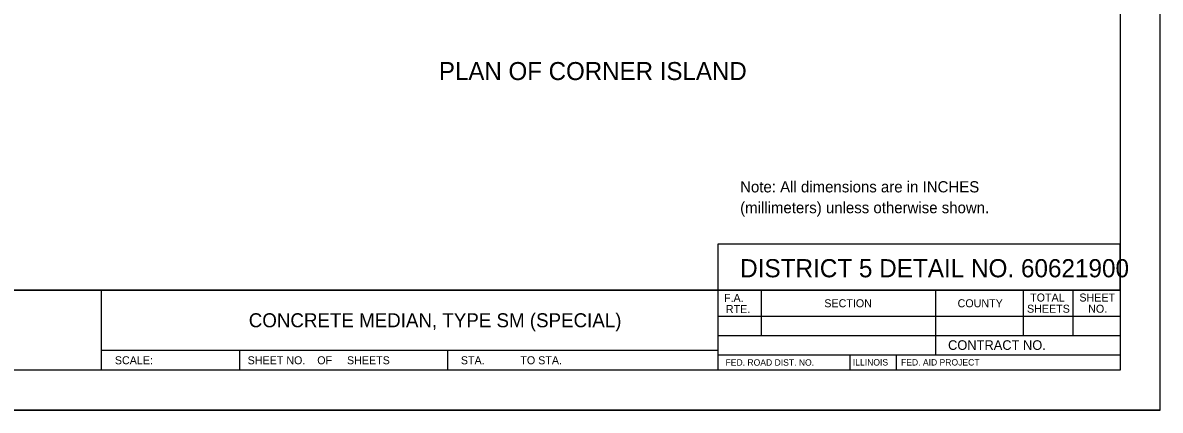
# Model space of a CAD drawing. Extents: x 99619 to 100299, y 99979 to 100419.
# Drawn here: x 100014.9 to 100299.1, y 99979.3 to 100076.2 of the extents above; entities that cross this region are included whole.
import ezdxf

# ---------------------------------------------------------------- set-up
doc = ezdxf.new("R2010")
doc.units = 0
for name, color, linetype in [('Design_PR_Roadway Notes', 7, 'Continuous'), ('Sheets_50 Reference Boundary', 7, 'Continuous'), ('Sheets_General Details', 7, 'Continuous'), ('Sheets_Printer Plotting Border', 7, 'Continuous')]:
    doc.layers.add(name, color=color, linetype=linetype)

msp = doc.modelspace()

# ---------------------------------------------------------------- linework, layer by layer
at = {"layer": 'Sheets_50 Reference Boundary'}
msp.add_lwpolyline([(99659.06, 100409.33), (100289.06, 100409.33), (100289.06, 100009.33), (99659.06, 100009.33)], close=True, dxfattribs=at)
at = {"layer": 'Sheets_General Details'}
for p, q in [((100299.06, 99979.33), (100299.06, 100419.33)), ((99659.06, 100009.33), (100289.06, 100009.33)), ((100034.55, 100009.33), (100034.55, 99989.33)), ((100188.55, 100009.33), (100188.55, 99989.33)), ((100199.35, 100009.33), (100199.35, 99998.03)), ((100242.95, 100009.33), (100242.95, 99993.23)), ((100264.79, 100009.33), (100264.79, 99998.03)), ((100277.21, 100009.33), (100277.21, 99998.03)), ((100188.55, 100002.83), (100289.06, 100002.83)), ((100188.55, 99998.03), (100289.06, 99998.03)), ((100034.55, 99994.33), (100188.55, 99994.33)), ((100069.06, 99994.33), (100069.06, 99989.33)), ((100121.06, 99994.33), (100121.06, 99989.33)), ((100188.55, 99993.23), (100289.06, 99993.23)), ((100221.49, 99993.23), (100221.49, 99989.33)), ((100233.09, 99993.23), (100233.09, 99989.33)), ((100299.06, 99979.33), (99619.06, 99979.33))]:
    msp.add_line(p, q, dxfattribs=at)
for points in [[(99659.06, 100409.33), (100289.06, 100409.33), (100289.06, 99989.33), (99659.06, 99989.33)], [(100188.55, 100009.33), (100289.06, 100009.33), (100289.06, 100020.82), (100188.55, 100020.82)]]:
    msp.add_lwpolyline(points, close=True, dxfattribs=at)
at = {"layer": 'Sheets_Printer Plotting Border'}
msp.add_lwpolyline([(99619.06, 99979.33), (100299.06, 99979.33), (100299.06, 100419.33), (99619.06, 100419.33)], close=True, dxfattribs=at)

# ---------------------------------------------------------------- texts
at = {"layer": 'Design_PR_Roadway Notes'}
msp.add_text('PLAN OF CORNER ISLAND', height=4.5, dxfattribs=at).set_placement((100118.87, 100061.87))
at = {"layer": 'Sheets_General Details'}
for s, height, p in [('Note: All dimensions are in INCHES', 2.8003, (100194.12, 100033.79)), ('(millimeters) unless otherwise shown.', 2.8003, (100194.12, 100028.59)), ('DISTRICT 5 DETAIL NO. 60621900   ', 4.5381, (100194.13, 100012.57)), ('F.A.', 2, (100190.09, 100006.43)), ('SECTION', 2, (100215.15, 100005.08)), ('COUNTY', 2, (100248.44, 100005.08)), ('TOTAL', 2, (100266.56, 100006.51)), ('SHEET', 2, (100278.86, 100006.51)), ('CONCRETE MEDIAN, TYPE SM (SPECIAL)', 3.5, (100071.38, 100000.08)), ('RTE.', 2, (100190.56, 100003.63)), ('SHEETS', 2, (100265.78, 100003.71)), ('NO.', 2, (100281.06, 100003.71)), ('CONTRACT NO.      ', 2.4, (100246.06, 99994.43)), ('SCALE:          ', 2, (100037.93, 99990.83)), ('SHEET NO.    OF     SHEETS', 2, (100071.1, 99990.83)), ('STA.            TO STA.            ', 2, (100124.36, 99990.83)), ('FED. ROAD DIST. NO.  ', 1.6, (100190.48, 99990.48)), ('ILLINOIS', 1.6, (100222.28, 99990.52)), ('FED. AID PROJECT', 1.6, (100234.31, 99990.52))]:
    msp.add_text(s, height=height, dxfattribs=at).set_placement(p)

doc.saveas('drawing.dxf')
